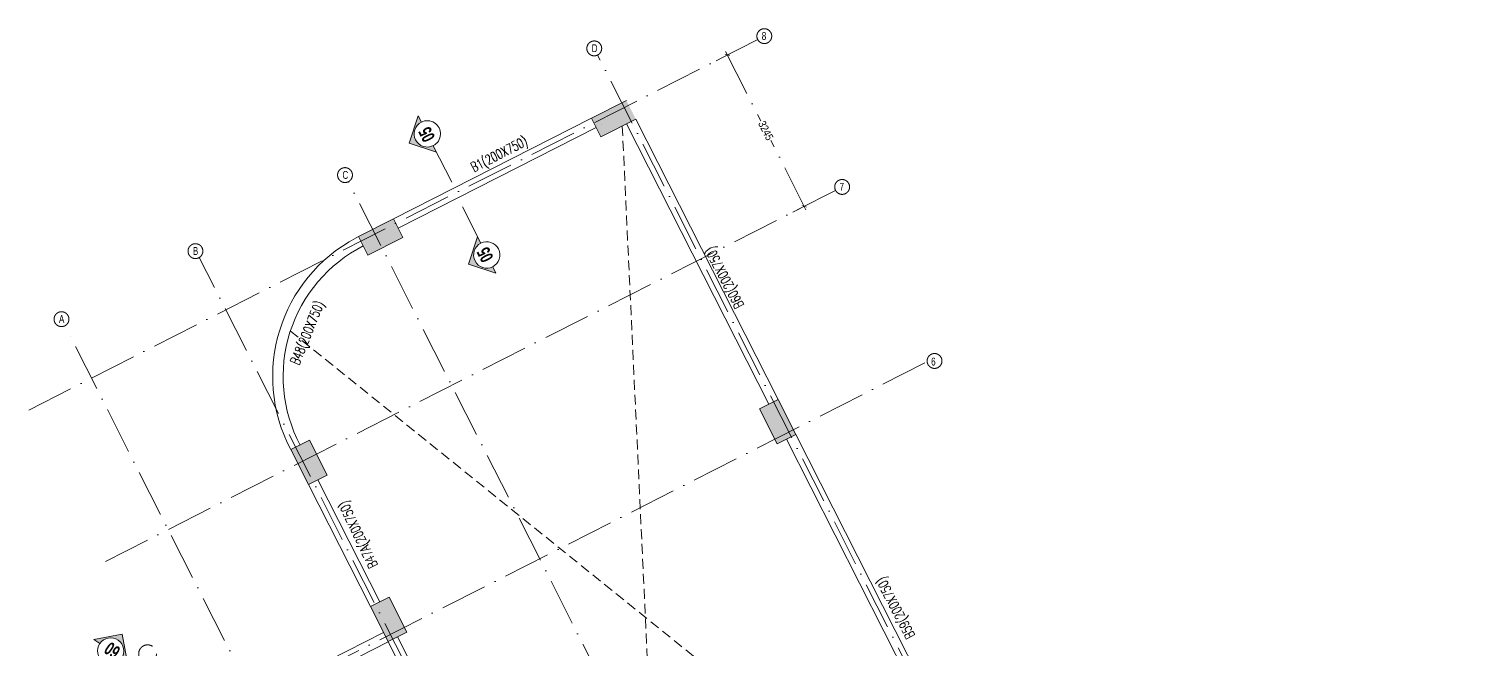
# Model space of a CAD drawing. Header units: millimetres. Extents: x 38 to 25171369, y -3 to 53837.
# Drawn here: x 8529 to 35969, y 41989 to 53837 of the extents above; entities that cross this region are included whole.
import ezdxf

# ---------------------------------------------------------------- set-up
doc = ezdxf.new("R2010")
doc.units = ezdxf.units.MM
for name, pattern in [('ACAD_ISO10W100', [18, 12, -3, 0, -3]), ('CONTINOUS', [0]), ('HIDDEN', [9.525, 6.35, -3.175])]:
    doc.linetypes.add(name, pattern=pattern)
for name, color, linetype, lineweight in [('Elevation-1', 41, 'Continuous', 20), ('G-ANNO-SYMB', 111, 'Continuous', 9), ('Grids', 9, 'ACAD_ISO10W100', 5), ('S-BEAM-IDEN', 2, 'Continuous', 9), ('S-COL HATCH', 8, 'Continuous', 0), ('S-COLUMN', 6, 'Continuous', 9), ('STR-BEAM', 2, 'CONTINOUS', 18), ('STR-CUTOUT', 1, 'Continuous', 13)]:
    doc.layers.add(name, color=color, linetype=linetype, lineweight=lineweight)
doc.layers.add('S- Structural', color=5, linetype='Continuous')
doc.styles.add('Dim.s & Anno.(Misc.)', font='ARIALN.TTF')
doc.styles.add('ROMANS', font='simplex.shx', dxfattribs={"width": 0.75})
doc.styles.add('SOBHA', font='swisscl.ttf')
doc.styles.add('Swis721 LtCn BT_B', font='', dxfattribs={"width": 0.9, "height": 250})
doc.styles.get('Swis721 LtCn BT_B').set_extended_font_data('Swis721 LtCn BT', bold=True)
doc.dimstyles.new('A-GFC-75', dxfattribs={"dimtxt": 150, "dimasz": 75, "dimexe": 75, "dimexo": 0, "dimgap": 0, "dimtad": 0, "dimdec": 0, "dimzin": 1, "dimdsep": 46, "dimtxsty": 'Dim.s & Anno.(Misc.)', "dimblk": 'ARCHTICK', "dimcen": 0, "dimdle": 75, "dimclrd": 8, "dimclre": 8, "dimclrt": 6, "dimazin": 2, "dimtfac": 1, "dimtdec": 0, "dimtmove": 0, "dimatfit": 3, "dimfxl": 1, "dimtfill": 1, "dimtolj": 1, "dimlwd": -1, "dimlwe": 9, "dimarcsym": 0})

# ---------------------------------------------------------------- blocks, each defined once
blk = doc.blocks.new('TRETWREW')
at = {"layer": 'S-COL HATCH'}
h = blk.add_hatch(color=256, dxfattribs=at)
h.dxf.hatch_style = 1
h.paths.add_polyline_path([(48475, -105207), (48475, -104807), (47725, -104807), (47725, -105207)])
h = blk.add_hatch(color=256, dxfattribs=at)
h.dxf.hatch_style = 1
h.paths.add_polyline_path([(53475, -105207), (53475, -104807), (52725, -104807), (52725, -105207)])
h = blk.add_hatch(color=256, dxfattribs=at)
h.dxf.hatch_style = 1
h.paths.add_polyline_path([(44725, -108602), (45125, -108602), (45125, -107852), (44725, -107852)])
h = blk.add_hatch(color=256, dxfattribs=at)
h.dxf.hatch_style = 1
h.paths.add_polyline_path([(44725, -111969), (45125, -111969), (45125, -111219), (44725, -111219)])
h = blk.add_hatch(color=256, dxfattribs=at)
h.dxf.hatch_style = 1
h.paths.add_polyline_path([(53075, -111969), (53475, -111969), (53475, -111219), (53075, -111219)])
at = {"layer": 'S-COLUMN'}
for points in [[(48475, -105207), (48475, -104807), (47725, -104807), (47725, -105207)], [(44725, -108602), (45125, -108602), (45125, -107852), (44725, -107852)], [(44725, -111969), (45125, -111969), (45125, -111219), (44725, -111219)], [(53075, -111969), (53475, -111969), (53475, -111219), (53075, -111219)]]:
    blk.add_lwpolyline(points, close=True, dxfattribs=at)
blk.add_lwpolyline([(53475, -104807), (52725, -104807), (52725, -105207), (53475, -105207)], dxfattribs=at)
blk = doc.blocks.new('A$Ce47450c8')
at = {"layer": 'G-ANNO-SYMB', "extrusion": (0, 0, -1)}
h = blk.add_hatch(color=9, dxfattribs=at)
edge = h.paths.add_edge_path(flags=0)
edge.add_line((-137, 252), (0, 252))
edge.add_line((0, 252), (-390, 643))
edge.add_line((-390, 643), (-781, 252))
edge.add_line((-781, 252), (-642, 252))
edge.add_arc((-389, 252), 252, 0, 180, ccw=False)
for p, q in [((390, 643), (0, 252)), ((390, 643), (781, 252)), ((137, 252), (0, 252)), ((642, 252), (781, 252))]:
    blk.add_line(p, q, dxfattribs=at)
at = {"layer": 'G-ANNO-SYMB', "color": 1, "extrusion": (0, 0, -1)}
for p, q in [((390, 643), (0, 252)), ((781, 252), (390, 643)), ((0, 252), (137, 252))]:
    blk.add_line(p, q, dxfattribs=at)
at = {"layer": 'G-ANNO-SYMB', "color": 2, "extrusion": (0, 0, -1)}
blk.add_line((642, 252), (1423, 252), dxfattribs=at)
at = {"layer": 'G-ANNO-SYMB', "color": 5, "extrusion": (0, 0, -1)}
blk.add_line((642, 252), (781, 252), dxfattribs=at)
at = {"layer": 'G-ANNO-SYMB', "extrusion": (0, 0, -1)}
blk.add_arc((-389, 252), 252, 0, 180, dxfattribs=at)
at = {"layer": 'G-ANNO-SYMB', "color": 2, "extrusion": (0, 0, -1)}
for start, end in [(0, 180), (180, 0)]:
    blk.add_arc((-389, 252), 252, start, end, dxfattribs=at)
blk = doc.blocks.new('first floor')
at = {"layer": 'STR-BEAM', "ltscale": 30}
for p, q in [((25184524.3, 12318499.5), (25180735, 12316575, 0)), ((25184614.9, 12318321.2), (25180825.4, 12316397.1, 0)), ((25184724.1, 12318376.6), (25184724.1, 12318376.6)), ((25185195.8, 12318391.8), (25187917.4, 12313031.6)), ((25185374.2, 12318482.4), (25188095.8, 12313122.2)), ((25180066.3, 12316235.5, 0), (25180021.4, 12316212.7, 0)), ((25191283, 12306405.2), (25188257.1, 12312363)), ((25191460.6, 12306495.3), (25188435.3, 12312453.5)), ((25180293.9, 12309160.8), (25179109.3, 12311493.7)), ((25180472.2, 12309251.3), (25179287.6, 12311584.3)), ((25177761.7, 12307253.2, 0), (25180544.9, 12308666.4, 0)), ((25177931.3, 12307115, 0), (25180635.4, 12308488.1, 0)), ((25180635.4, 12308488.1), (25183658.7, 12302533.9)), ((25180811.7, 12308582.6), (25183837, 12302624.5))]:
    blk.add_line(p, q, dxfattribs=at)
at = {"layer": 'STR-BEAM', "color": 2, "ltscale": 30}
for centre, radius, start, end in [((25181424.8, 12313560.5, 0), 3000.6, 117.87862, 207.76933), ((25181424.2, 12313560.4, 0), 2800.1, 116.91193, 207.90372)]:
    blk.add_arc(centre, radius, start, end, dxfattribs=at)
at = {"layer": 'STR-CUTOUT', "color": 1, "linetype": 'HIDDEN', "ltscale": 30}
for p, q in [((25185115.6, 12318351.1), (25185965.8, 12300243.8)), ((25178762.6, 12314429.9, 0), (25192669.9, 12303228.5))]:
    blk.add_line(p, q, dxfattribs=at)
at = {"layer": 'Elevation-1', "rotation": 26.91905313455809}
blk.add_blockref('TRETWREW', (25090062.7, 12388080), dxfattribs=at)
at = {"layer": 'Elevation-1', "ltscale": 20, "xscale": -1, "rotation": 116.9190531340981}
blk.add_blockref('A$Ce47450c8', (25181432.6, 12318661.7), dxfattribs=at)
at = {"layer": 'Elevation-1', "ltscale": 20}
for p, rotation in [((25182922.9, 12315652.6), 116.9190531340981), ((25174859.1, 12308328.1, 0), 325.2061657764727)]:
    blk.add_blockref('A$Ce47450c8', p, dxfattribs=dict(at, rotation=rotation))
at = {"layer": 'G-ANNO-SYMB', "color": 1, "char_height": 250, "width": 333.094, "attachment_point": 2, "line_spacing_factor": 0.964267, "style": 'Swis721 LtCn BT_B'}
for s, insert, rotation in [('05', (25181260.5, 12318131.9), 116.91905), ('05', (25182378.3, 12315832.7), 116.91905), ('09', (25175424, 12308427.6), 325.20617)]:
    blk.add_mtext(s, dxfattribs=dict(at, insert=insert, rotation=rotation))
at = {"layer": 'S-BEAM-IDEN', "color": 3, "style": 'ROMANS', "width": 0.7}
for s, rotation, p in [('B1(200X750)', 26.92, (25182276.4, 12317465, 0)), ('B60(200X750)', 117.34319, (25187449.4, 12314923.1)), ('B48(200X750)', 67.78146, (25178926.7, 12313766.2)), ('B47A(200X750)', 115.45451, (25180443.1, 12309951.7)), ('B59(200X750)', 117.34319, (25190724.3, 12308608))]:
    blk.add_text(s, height=187.5, rotation=rotation, dxfattribs=at).set_placement(p)
blk = doc.blocks.new('_ArchTick')
at = {"color": 0, "linetype": 'ByBlock', "const_width": 0.15}
blk.add_lwpolyline([(-0.5, -0.5), (0.5, 0.5)], dxfattribs=at)
blk = doc.blocks.new('*D24')
at = {"layer": 'Grids', "color": 8, "linetype": 'HIDDEN', "lineweight": 9, "ltscale": 75, "transparency": 16777216}
for p, q in [((17878, 53227), (18163, 53372)), ((19348, 50333), (19632, 50478))]:
    blk.add_line(p, q, dxfattribs=at)
at = {"layer": 'Grids', "color": 8, "ltscale": 75, "transparency": 16777216}
for p, q in [((18062, 53405), (18747, 52055)), ((19599, 50377), (18914, 51727))]:
    blk.add_line(p, q, dxfattribs=at)
at = {"layer": 'Grids', "color": 8, "linetype": 'CONTINOUS', "ltscale": 75, "transparency": 16777216, "xscale": 75, "yscale": 75, "zscale": 75}
for p, rotation in [((18096, 53338), 116.9190531370591), ((19565, 50444), 296.9190531370592)]:
    blk.add_blockref('_ArchTick', p, dxfattribs=dict(at, rotation=rotation))
at = {"layer": 'Grids', "color": 6, "linetype": 'CONTINOUS', "ltscale": 75, "transparency": 16777216, "insert": (18831, 51891), "char_height": 150, "attachment_point": 5, "rotation": 296.9191, "style": 'Dim.s & Anno.(Misc.)', "bg_fill": 3, "box_fill_scale": 1.1, "bg_fill_color": 9, "bg_fill_true_color": 13158600, "bg_fill_transparency": 0}
blk.add_mtext('\\A1;3245', dxfattribs=at)
blk = doc.blocks.new('A$Cab1eb2bb')
at = {"layer": 'Grids', "ltscale": 75}
for p, q in [((4722.1, 46547.3), (18675.6, 53632.1)), ((32162, 20735.1), (15611.3, 53336.2)), ((26738.6, 19598.4), (10840.7, 50914)), ((6191.3, 43653.5), (20165.1, 50748.7)), ((23558.9, 18792.4), (7987.4, 49465.3)), ((20691.6, 18065.6), (5414.5, 48158.6)), ((10238.8, 41540.5), (21910.3, 47466.7))]:
    blk.add_line(p, q, dxfattribs=at)
at = {"layer": 'Grids', "color": 6, "linetype": 'ByBlock', "ltscale": 75}
for centre, radius in [((18801.9, 53697.6), 142.2), ((15546.9, 53463), 142.2), ((10776.3, 51040.8), 142.2), ((20291.4, 50814.1), 142.2), ((7913.7, 49586.9), 142.2), ((5350.1, 48285.4), 142.2), ((22059.8, 47486.5), 142.2), ((6997.8, 41887.5, 0), 170.6)]:
    blk.add_circle(centre, radius, dxfattribs=at)
at = {"layer": 'Grids', "color": 6, "linetype": 'ByBlock', "ltscale": 75, "style": 'SOBHA'}
for s, p in [('D', (15498, 53391.2)), ('8', (18753, 53625.8)), ('C', (10727.5, 50969)), ('7', (20242.5, 50742.3)), ('B', (7864.9, 49515.1)), ('A', (5301.3, 48213.6)), ('6', (21994.7, 47399.1))]:
    blk.add_text(s, height=150, rotation=0, dxfattribs=at).set_placement(p)
at = {"layer": 'Grids', "linetype": 'CONTINOUS', "ltscale": 75}
dim = blk.add_aligned_dim(p1=(17878.3, 53227.1), p2=(19347.6, 50333.4), distance=244.3, dimstyle='A-GFC-75', dxfattribs=at)
dim.commit()
dim.dimension.update_dxf_attribs({"geometry": '*D24', "text_midpoint": (18830.8, 51890.8)})

msp = doc.modelspace()

# ---------------------------------------------------------------- block references
at = {"layer": 'S- Structural'}
msp.add_blockref('first floor', (-25165225, -12266375), dxfattribs=at)

# ---------------------------------------------------------------- next in the draw order: block references
at = {"layer": 'Grids', "ltscale": 20}
msp.add_blockref('A$Cab1eb2bb', (3807, -3), dxfattribs=at)

doc.saveas('drawing.dxf')
